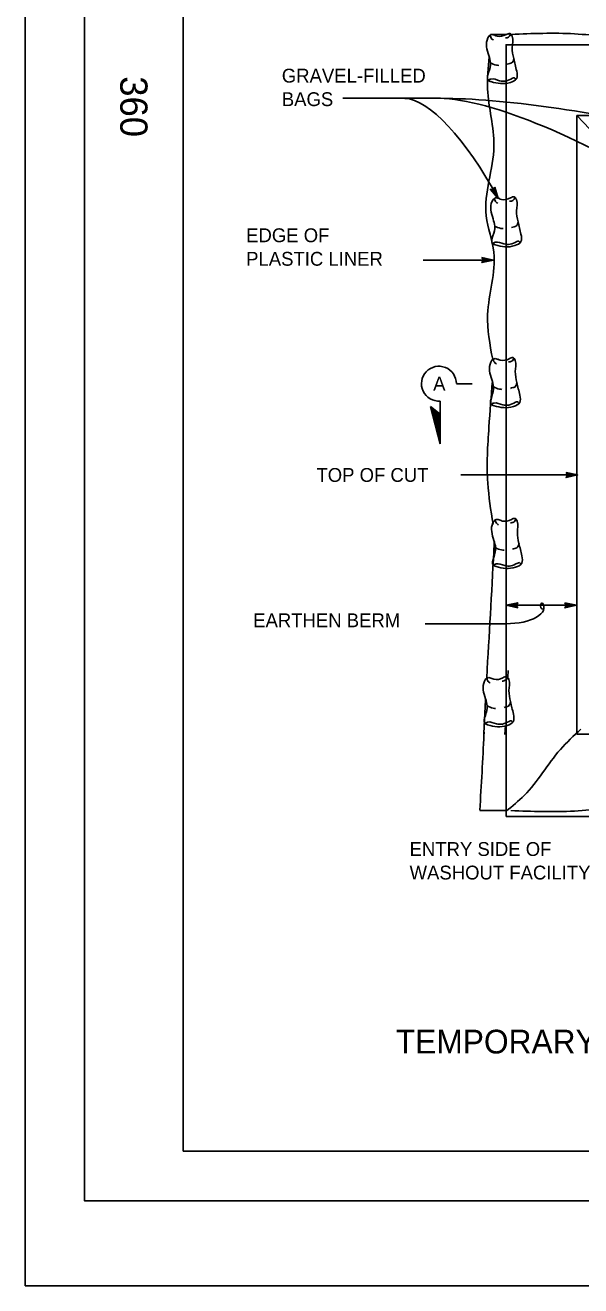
# Model space of a CAD drawing. Extents: x -894 to 866, y -472 to 714.
# Drawn here: x -894 to -613, y -472 to 165 of the extents above; entities that cross this region are included whole.
import ezdxf

# ---------------------------------------------------------------- set-up
doc = ezdxf.new("R2010")
doc.units = 0
for name, color, linetype in [('border_PLOTTING-ELEMENTS', 7, 'Continuous'), ('border_rw_22x34_Cut_Lines', 7, 'Continuous'), ('border_SHEET', 7, 'Continuous'), ('border_WITHIN-BORDER-anno', 7, 'Continuous'), ('pp_PRESENTATION', 7, 'Continuous'), ('temp_CONSTRUCTION', 7, 'Continuous'), ('temp_CONSTRUCTION-anno', 7, 'Continuous')]:
    doc.layers.add(name, color=color, linetype=linetype)

msp = doc.modelspace()

# ---------------------------------------------------------------- linework, layer by layer
at = {"layer": 'border_PLOTTING-ELEMENTS'}
for points in [[(-894.04, -472.44), (865.96, -472.44), (865.96, 713.56), (-894.04, 713.56)], [(-864.04, 670.56), (835.96, 670.56), (835.96, -429.44), (-864.04, -429.44)]]:
    msp.add_lwpolyline(points, close=True, dxfattribs=at)
at = {"layer": 'border_rw_22x34_Cut_Lines'}
msp.add_lwpolyline([(-864.04, 670.56), (835.96, 670.56), (835.96, -429.44), (-864.04, -429.44)], close=True, dxfattribs=at)
at = {"layer": 'border_SHEET'}
for p, q in [((-814.04, -404.44), (-814.04, 645.56)), ((810.96, -404.44), (-814.04, -404.44))]:
    msp.add_line(p, q, dxfattribs=at)
at = {"layer": 'pp_PRESENTATION'}
for p, q in [((-667.97, -16.29), (-675.9, -16.29)), ((-684.16, -25.12), (-684.16, -46.77)), ((-684.16, -46.77), (-688.98, -27.87)), ((-684.16, -31.77), (-688.98, -27.87)), ((-684.16, -45.22), (-688.49, -28.27)), ((-684.16, -43.66), (-687.99, -28.68)), ((-684.16, -42.11), (-687.49, -29.08)), ((-684.16, -40.56), (-686.99, -29.49)), ((-684.16, -39), (-686.49, -29.89)), ((-684.16, -37.45), (-685.99, -30.3)), ((-684.16, -35.89), (-685.49, -30.7)), ((-684.16, -34.34), (-684.99, -31.11)), ((-684.16, -32.78), (-684.49, -31.51))]:
    msp.add_line(p, q, dxfattribs=at)
msp.add_arc((-684.7, -16.3), 8.83, 0.10549, 273.4975, dxfattribs=at)
at = {"layer": 'temp_CONSTRUCTION'}
for p, q in [((-658.61, 160.22), (-650.35, 160.3)), ((-649.42, 160.3), (-649.11, 160.31)), ((-614.85, -193.43), (-614.85, 119.28)), ((-582.42, 85.04), (-614.85, 119.28)), ((-614.85, 119.28), (-389.78, 119.28)), ((-660.54, -165.23), (-660.33, -160.88)), ((-649.91, -164.75), (-649.75, -161.4)), ((-661.91, -193.23), (-661.07, -176.1)), ((-651.33, -193.74), (-651.11, -189.17)), ((-614.85, -193.43), (-389.78, -193.43)), ((-664.06, -232.03), (-651.25, -232.12)), ((-650.7, -235.11), (-353.93, -235.11))]:
    msp.add_line(p, q, dxfattribs=at)
msp.add_lwpolyline([(-650.7, -235.11), (-650.7, 155.12), (-353.93, 155.12), (-353.93, -235.11)], dxfattribs=at)
for points in [[(-656.23, 159.82), (-658.32, 160.2), (-659.95, 158.5), (-659.49, 149.6), (-658.63, 145.96), (-659.56, 141.08), (-659.72, 137.06), (-658.4, 136.44), (-648.55, 136.05), (-645.37, 138.07), (-645.37, 141.78), (-646.84, 148.13), (-647.62, 153.7), (-647.7, 159.35), (-648.78, 160.75), (-650.64, 160.2), (-655.22, 159.43), (-656.46, 159.89)], [(-658.87, 159.97), (-657.86, 157.96), (-657.16, 157.49)], [(-648.24, 160.59), (-649.48, 158.89), (-651.11, 158.5)], [(-648.2, 160.32), (-616.07, 160.6), (-585.86, 158.51), (-582.24, 158.56)], [(-657.49, -3.95), (-660.08, 18.65), (-656.98, 50.16), (-660.76, 68.51), (-656.89, 103.86), (-660.11, 132.81), (-659.22, 148.96)], [(-646.77, 148.21), (-647.93, 145.88), (-648.86, 145.57), (-650.1, 145.19)], [(-658.71, 145.96), (-655.61, 144.8), (-654.37, 144.64)], [(-659.8, 137.06), (-658.4, 137.76), (-653.98, 136.9), (-650.88, 136.75), (-647.46, 138.14), (-646.53, 138.37), (-645.68, 137.37)], [(-654.05, 77.27), (-656.14, 77.65), (-657.77, 75.95), (-657.31, 67.05), (-656.45, 63.41), (-657.38, 58.53), (-657.54, 54.51), (-656.22, 53.89), (-646.37, 53.5), (-643.19, 55.52), (-643.19, 59.23), (-644.67, 65.58), (-645.44, 71.15), (-645.52, 76.8), (-646.6, 78.19), (-648.47, 77.65), (-653.04, 76.88), (-654.28, 77.34)], [(-656.69, 77.42), (-655.68, 75.41), (-654.98, 74.94)], [(-646.06, 78.04), (-647.3, 76.34), (-648.93, 75.95)], [(-644.59, 65.65), (-645.75, 63.33), (-646.68, 63.02), (-647.92, 62.64)], [(-656.53, 63.41), (-653.43, 62.25), (-652.19, 62.09)], [(-657.62, 54.51), (-656.22, 55.21), (-651.8, 54.35), (-648.7, 54.2), (-645.29, 55.59), (-644.35, 55.82), (-643.5, 54.82)], [(-654.67, -4.04), (-656.77, -3.66), (-658.4, -5.36), (-657.93, -14.26), (-657.08, -17.9), (-658.01, -22.78), (-658.16, -26.8), (-656.84, -27.42), (-646.99, -27.81), (-643.81, -25.79), (-643.81, -22.08), (-645.29, -15.73), (-646.06, -10.16), (-646.14, -4.51), (-647.23, -3.11), (-649.09, -3.66), (-653.66, -4.43), (-654.91, -3.97)], [(-657.31, -3.89), (-656.3, -5.9), (-655.6, -6.37)], [(-646.68, -3.27), (-647.92, -4.97), (-649.55, -5.36)], [(-657.32, -87.26), (-660, -66.46), (-659.42, -38.26), (-657.64, -15.04)], [(-657.15, -17.9), (-654.05, -19.06), (-652.81, -19.21)], [(-645.21, -15.65), (-646.37, -17.98), (-647.3, -18.29), (-648.54, -18.67)], [(-658.24, -26.8), (-656.84, -26.1), (-652.42, -26.96), (-649.32, -27.11), (-645.91, -25.72), (-644.98, -25.48), (-644.12, -26.49)], [(-653.63, -85.35), (-655.73, -84.96), (-657.36, -86.67), (-656.89, -95.57), (-656.04, -99.21), (-656.97, -104.08), (-657.12, -108.11), (-655.81, -108.73), (-645.96, -109.12), (-642.78, -107.1), (-642.78, -103.39), (-644.25, -97.04), (-645.03, -91.47), (-645.1, -85.82), (-646.19, -84.42), (-648.05, -84.96), (-652.63, -85.74), (-653.87, -85.27)], [(-656.27, -85.2), (-655.26, -87.21), (-654.57, -87.67)], [(-645.65, -84.58), (-646.89, -86.28), (-648.52, -86.67)], [(-660.34, -160.74), (-656.82, -97.17), (-656.78, -96.22)], [(-656.12, -99.21), (-653.01, -100.37), (-651.77, -100.52)], [(-644.17, -96.96), (-645.34, -99.29), (-646.27, -99.59), (-647.51, -99.98)], [(-657.2, -108.11), (-655.81, -107.41), (-651.39, -108.26), (-648.28, -108.42), (-644.87, -107.03), (-643.94, -106.79), (-643.09, -107.8)], [(-657.89, -165.36), (-659.98, -164.98), (-661.61, -166.68), (-661.14, -175.58), (-660.29, -179.22), (-661.22, -184.09), (-661.38, -188.12), (-660.06, -188.74), (-650.21, -189.13), (-647.03, -187.11), (-647.03, -183.4), (-648.5, -177.05), (-649.28, -171.48), (-649.35, -165.83), (-650.44, -164.43), (-652.3, -164.98), (-656.88, -165.75), (-658.12, -165.29)], [(-660.52, -165.21), (-659.51, -167.22), (-658.82, -167.69)], [(-649.9, -164.59), (-651.14, -166.29), (-652.77, -166.68)], [(-648.42, -176.97), (-649.59, -179.3), (-650.52, -179.61), (-651.76, -179.99)], [(-660.37, -179.22), (-657.26, -180.38), (-656.02, -180.53)], [(-661.45, -188.12), (-660.06, -187.42), (-655.64, -188.27), (-652.53, -188.43), (-649.12, -187.04), (-648.19, -186.8), (-647.34, -187.81)], [(-650.76, -232.44), (-641.59, -224.51), (-623.28, -201.28), (-612.97, -191.05)], [(-664.05, -232), (-661.92, -193.51), (-661.88, -192.55)], [(-648.41, -232.14), (-616.07, -232.37), (-585.86, -230.29), (-582.24, -230.33)]]:
    msp.add_spline(points, degree=3, dxfattribs=at)
at = {"layer": 'temp_CONSTRUCTION-anno'}
for p, q in [((-733.35, 128), (-686.84, 128)), ((-656.37, 83.14), (-656.37, 83.14)), ((-658.67, 81.9), (-658.67, 81.9)), ((-654.74, 77.35), (-654.74, 77.35)), ((-692.65, 46.22), (-657.08, 46.22)), ((-662.94, 47.53), (-662.94, 47.53)), ((-662.94, 44.92), (-662.94, 44.92)), ((-657.08, 46.22), (-657.08, 46.22)), ((-673.66, -62.45), (-614.53, -62.45)), ((-620.4, -61.14), (-620.4, -61.14)), ((-614.53, -62.45), (-614.53, -62.45)), ((-620.4, -63.75), (-620.4, -63.75)), ((-644.86, -127.04), (-644.86, -127.04)), ((-620.93, -127.03), (-620.93, -127.03)), ((-650.72, -128.34), (-615.06, -128.34)), ((-650.72, -128.34), (-650.72, -128.34)), ((-644.86, -129.65), (-644.86, -129.65)), ((-620.93, -129.64), (-620.93, -129.64)), ((-615.06, -128.34), (-615.06, -128.34)), ((-691.66, -137.69), (-650.72, -137.69))]:
    msp.add_line(p, q, dxfattribs=at)
for points in [[(-656.37, 83.14), (-654.74, 77.35), (-658.67, 81.9), (-658.27, 81.88), (-655.39, 78.55), (-656.58, 82.79), (-656.79, 82.44), (-656.02, 79.73), (-657.86, 81.86), (-657.46, 81.84), (-656.66, 80.92), (-656.99, 82.1), (-657.15, 81.83), (-658.67, 81.9), (-657.15, 81.83)], [(-662.94, 47.53), (-657.08, 46.22), (-662.94, 44.91), (-662.73, 45.26), (-658.44, 46.21), (-662.74, 47.18), (-662.53, 46.83), (-659.78, 46.22), (-662.53, 45.61), (-662.32, 45.96), (-661.13, 46.22), (-662.32, 46.48), (-662.16, 46.22), (-662.94, 44.91), (-662.16, 46.22)], [(-620.4, -61.14), (-614.53, -62.45), (-620.4, -63.75), (-620.19, -63.4), (-615.89, -62.45), (-620.19, -61.49), (-619.98, -61.83), (-617.23, -62.45), (-619.98, -63.06), (-619.77, -62.71), (-618.58, -62.45), (-619.78, -62.18), (-619.62, -62.45), (-620.4, -63.75), (-619.62, -62.45)], [(-644.86, -129.65), (-650.72, -128.34), (-644.86, -127.04), (-645.07, -127.39), (-649.36, -128.34), (-645.07, -129.31), (-645.27, -128.96), (-648.02, -128.34), (-645.27, -127.74), (-645.48, -128.08), (-646.67, -128.35), (-645.48, -128.61), (-645.64, -128.34), (-644.86, -127.04), (-645.64, -128.34)], [(-620.93, -127.03), (-615.06, -128.34), (-620.93, -129.64), (-620.72, -129.3), (-616.42, -128.35), (-620.72, -127.38), (-620.52, -127.73), (-617.77, -128.34), (-620.51, -128.95), (-620.3, -128.6), (-619.12, -128.34), (-620.31, -128.07), (-620.15, -128.34), (-620.93, -129.64), (-620.15, -128.34)]]:
    msp.add_lwpolyline(points, close=True, dxfattribs=at)
for centre, major_axis, ratio, start_param, end_param in [((-671.84, 56.34), (33.93, -70.78), 0.3155, 1.718556, 2.986785), ((-573.75, 73.66), (162.62, -39.33), 0.230593, 0.776019, 2.395591), ((-598.42, 64.03), (101.34, -58.58), 0.254227, 1.415085, 2.758276), ((-650.46, -129.67), (18.92, 0.17), 0.4237, 4.694534, 6.575355), ((-632.27, -128.74), (0.09, -1.55), 0.650992, 3.141593, 6.283185)]:
    msp.add_ellipse(centre, major_axis=major_axis, ratio=ratio, start_param=start_param, end_param=end_param, dxfattribs=at)

# ---------------------------------------------------------------- texts
at = {"layer": 'border_WITHIN-BORDER-anno'}
msp.add_text('360', height=13.78, rotation=270, dxfattribs=at).set_placement((-845.95, 139.16))
at = {"layer": 'pp_PRESENTATION'}
msp.add_text('A', height=7, dxfattribs=at).set_placement((-687.63, -19.8))
at = {"layer": 'temp_CONSTRUCTION-anno'}
for s, height, p in [('GRAVEL-FILLED', 7, (-764.2, 135.96)), ('BAGS', 7, (-764.2, 124.06)), ('EDGE OF', 7, (-782.25, 55.25)), ('PLASTIC LINER', 7, (-782.25, 43.35)), ('TOP OF CUT', 7, (-746.69, -65.95)), ('EARTHEN BERM', 7, (-778.68, -139.44)), ('ENTRY SIDE OF', 7, (-699.55, -255.1)), ('WASHOUT FACILITY', 7, (-699.55, -267)), ('TEMPORARY CONCRETE WASHOUT FACILITY', 12, (-706.52, -354.97))]:
    msp.add_text(s, height=height, dxfattribs=at).set_placement(p)

doc.saveas('drawing.dxf')
